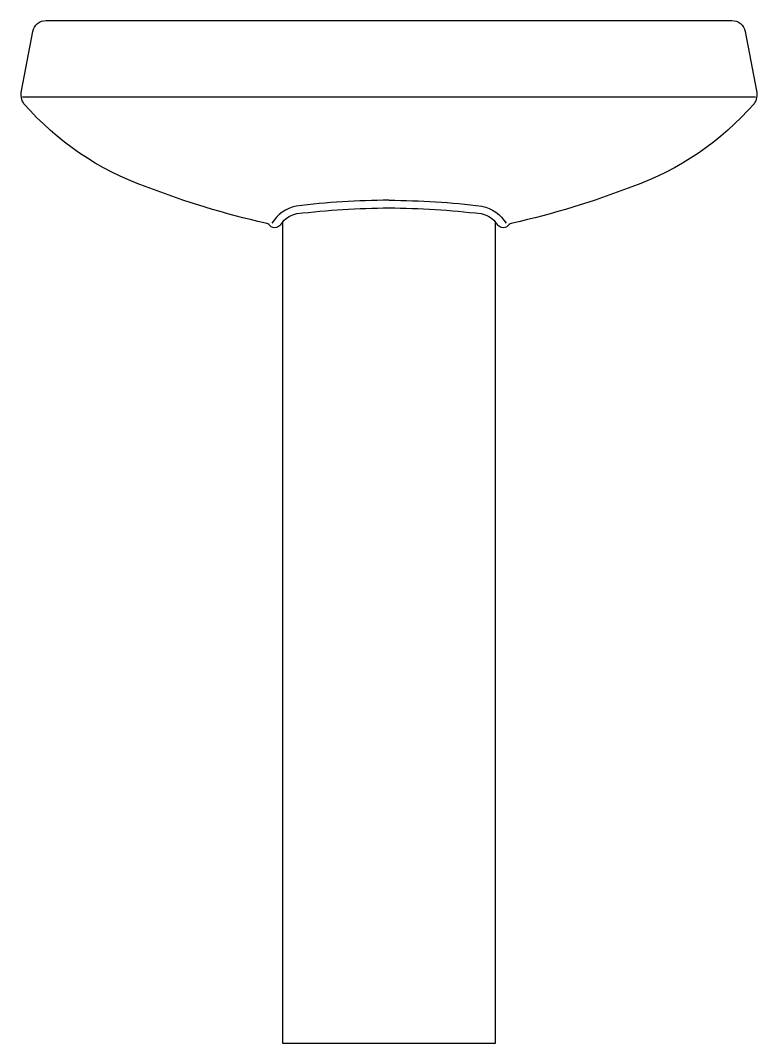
# Model space of a CAD drawing. Extents: x -855.45 to -854.873, y 499.941 to 500.741.
import ezdxf

# ---------------------------------------------------------------- set-up
doc = ezdxf.new("R2010")
doc.units = 0
doc.header["$LTSCALE"] = 50
doc.header["$MEASUREMENT"] = 0
doc.layers.add('A-PECAS', color=2, linetype='CONTINUOUS')
doc.layers.add('ESC1-50', color=1, linetype='CONTINUOUS')

# ---------------------------------------------------------------- blocks, each defined once
blk = doc.blocks.new('L81-C8-F')
at = {"layer": 'A-PECAS'}
blk.add_lwpolyline([(0, 0.8), (0.268, 0.8, -0.363441), (0.2785, 0.7915), (0.2875, 0.745, -0.200594), (0.2855, 0.735, -0.128882), (0.19, 0.67, -0.036648), (0.0965, 0.6415, 0.199577), (0.09324, 0.63976, -0.298593), (0.08801, 0.63812, -0.142172), (0.085, 0.64, 0.043782), (0.083, 0.64273), (0.083, 0), (0, 0), (-0.083, 0), (-0.083, 0.64273, 0.043782), (-0.085, 0.64, -0.142172), (-0.08801, 0.63812, -0.298593), (-0.09324, 0.63976, 0.199577), (-0.0965, 0.6415, -0.036648), (-0.19, 0.67, -0.128882), (-0.2855, 0.735, -0.200594), (-0.2875, 0.745), (-0.2785, 0.7915, -0.363441), (-0.268, 0.8)], format="xyb", close=True, dxfattribs=at)
at = {"layer": 'ESC1-50'}
blk.add_lwpolyline([(0.2865, 0.74), (0, 0.74), (-0.2865, 0.74)], dxfattribs=at)
for points in [[(-0.00004, 0.6595, 0.028004), (-0.07271, 0.65496, 0.211407), (-0.0915, 0.6415, 0.211407)], [(0.00004, 0.6595, -0.028004), (0.07271, 0.65496, -0.211407), (0.0915, 0.6415, -0.211407)], [(-0.083, 0.64273, -0.168088), (-0.072, 0.649, -0.028004), (0, 0.6535, -0.028004), (0.072, 0.649, -0.168088), (0.083, 0.64273)]]:
    blk.add_lwpolyline(points, format="xyb", dxfattribs=at)

msp = doc.modelspace()

# ---------------------------------------------------------------- block references
at = {"layer": 'A-PECAS'}
msp.add_blockref('L81-C8-F', (-855.16139, 499.94095), dxfattribs=at)

doc.saveas('drawing.dxf')
